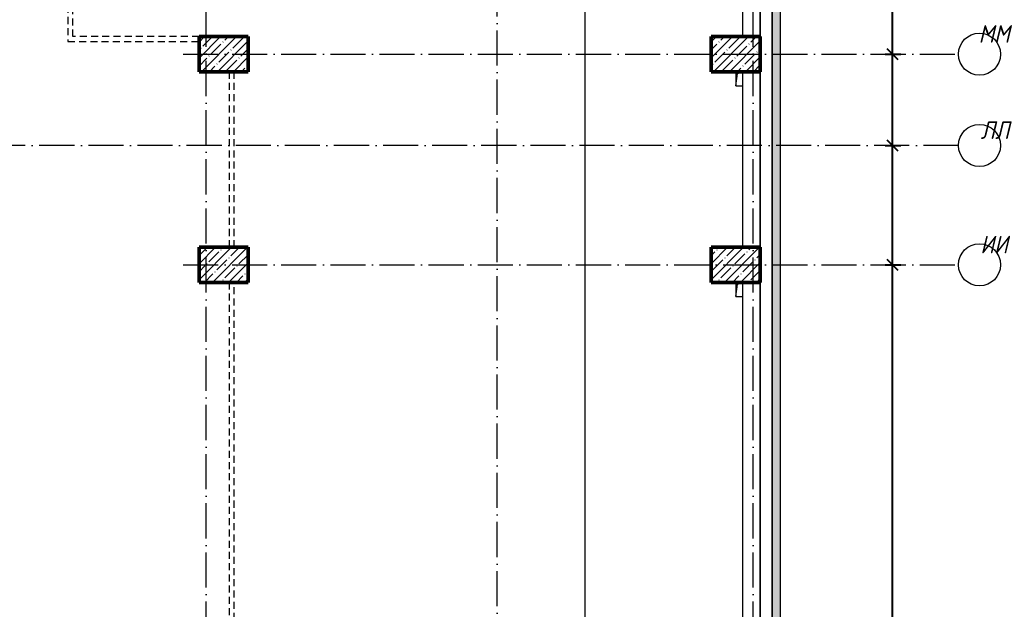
# Model space of a CAD drawing. Header units: millimetres. Extents: x -401725 to 250493, y 305116 to 802890.
# Drawn here: x 75036 to 89181, y 378380 to 386775 of the extents above; entities that cross this region are included whole.
import ezdxf

# ---------------------------------------------------------------- set-up
doc = ezdxf.new("R2010")
doc.units = ezdxf.units.MM
doc.linetypes.add('200_ШТРИХ_ш1п0_6_', pattern=[160, 100, -60])
doc.linetypes.add('50_200_ШТРИХ_1Т_ш5_п1_п1_', pattern=[700, 500, -100, 0, -100])
for name, color, linetype, lineweight in [('A-____-____-DIMS', 7, 'Continuous', 9), ('A-DETL-____-OTLN-3', 7, '200_ШТРИХ_ш1п0_6_', 9), ('A-GENM-____-OTLN', 7, 'Continuous', 9), ('A-GLAZ-____-OTLN', 7, 'Continuous', 9), ('A-WALL-____-OTLN', 7, 'Continuous', 9), ('S-COLS-____-MCUT', 7, 'Continuous', 50), ('S-COLS-____-OTLN', 7, 'Continuous', 9), ('S-GRID-____-IDEN', 7, 'Continuous', 9), ('S-GRID-____-OTLN-1', 7, '50_200_ШТРИХ_1Т_ш5_п1_п1_', 9)]:
    doc.layers.add(name, color=color, linetype=linetype, lineweight=lineweight)
doc.layers.add('A-GLAZ-____-OTLN-1', color=7, linetype='Continuous', lineweight=9, true_color=0xc0c0c0)
doc.layers.add('G-____-____-SYMB-1', color=9, linetype='Continuous', lineweight=9, true_color=0x808080)
doc.styles.add('ISOCPEUR_I', font='isocpeui.ttf', dxfattribs={"width": 0.9, "height": 2.5})
doc.styles.add('ISOCPEUR_I_9', font='isocpeui.ttf', dxfattribs={"width": 0.9, "height": 250})
doc.dimstyles.new('ISO-2_5_0_9К_БОЛЬШОЙ_ОСИ', dxfattribs={"dimscale": 304.8, "dimtxt": 248.995294, "dimasz": 0.492126, "dimexe": 0.393701, "dimexo": 0, "dimgap": 0, "dimtad": 1, "dimdec": 0, "dimzin": 0, "dimdsep": 46, "dimtxsty": 'ISOCPEUR_I', "dimblk1": 'OBLIQUE', "dimblk2": 'OBLIQUE', "dimsah": 1, "dimcen": 0.09, "dimdle": 0.393701, "dimazin": 0, "dimtfac": 1, "dimtdec": 4, "dimtix": 1, "dimtmove": 0, "dimatfit": 3, "dimfxl": 1, "dimtvp": 1, "dimtolj": 1, "dimtzin": 0, "dimarcsym": 2})

# ---------------------------------------------------------------- blocks, each defined once
blk = doc.blocks.new('BSC_Колонна _Прямоугольная - 500х700-V96-АР1_План отверстий 2 этажа в осях 1-64_Ю-ЯЯ')
at = {"layer": 'S-COLS-____-OTLN'}
h = blk.add_hatch(dxfattribs=at)
h.set_pattern_fill('FP_109', color=256, style=0, pattern_type=2)
h.set_pattern_definition([(315, (-64381.04, 93600), (114.04925, 114.04925), []), (315, (-64381.04, 93485.95), (114.04925, 114.04925), [201.613, -40.323, 3.353, -36.97])])
h.paths.add_polyline_path([(-250, 350), (-250, -350), (250, -350), (250, 350)], flags=0)
at = {"layer": 'S-COLS-____-MCUT'}
for p, q in [((250, 350), (-250, 350)), ((-250, 350), (-250, -350)), ((250, -350), (250, 350)), ((-250, -350), (250, -350))]:
    blk.add_line(p, q, dxfattribs=at)
blk = doc.blocks.new('BSC_Колонна _Прямоугольная - 500х700-V105-АР1_План отверстий 2 этажа в осях 1-64_Ю-ЯЯ')
at = {"layer": 'S-COLS-____-OTLN'}
h = blk.add_hatch(dxfattribs=at)
h.set_pattern_fill('FP_118', color=256, style=0, pattern_type=2)
h.set_pattern_definition([(315, (-64381.04, 100900), (114.04925, 114.04925), []), (315, (-64381.04, 100785.95), (114.04925, 114.04925), [201.613, -40.323, 3.353, -36.97])])
h.paths.add_polyline_path([(-250, 350), (-250, -350), (250, -350), (250, 350)], flags=0)
at = {"layer": 'S-COLS-____-MCUT'}
for p, q in [((250, 350), (-250, 350)), ((-250, 350), (-250, -350)), ((250, -350), (250, 350)), ((-250, -350), (250, -350))]:
    blk.add_line(p, q, dxfattribs=at)
blk = doc.blocks.new('BSC_Колонна _Прямоугольная - 500х700-V108-АР1_План отверстий 2 этажа в осях 1-64_Ю-ЯЯ')
at = {"layer": 'S-COLS-____-OTLN'}
h = blk.add_hatch(dxfattribs=at)
h.set_pattern_fill('FP_121', color=256, style=0, pattern_type=2)
h.set_pattern_definition([(315, (-61381.04, 93600), (114.04925, 114.04925), []), (315, (-61381.04, 93485.95), (114.04925, 114.04925), [201.613, -40.323, 3.353, -36.97])])
h.paths.add_polyline_path([(-250, 350), (-250, -350), (250, -350), (250, 350)], flags=0)
at = {"layer": 'S-COLS-____-MCUT'}
for p, q in [((250, 350), (-250, 350)), ((-250, 350), (-250, -350)), ((250, -350), (250, 350)), ((-250, -350), (250, -350))]:
    blk.add_line(p, q, dxfattribs=at)
blk = doc.blocks.new('BSC_Колонна _Прямоугольная - 500х700-V109-АР1_План отверстий 2 этажа в осях 1-64_Ю-ЯЯ')
at = {"layer": 'S-COLS-____-OTLN'}
h = blk.add_hatch(dxfattribs=at)
h.set_pattern_fill('FP_122', color=256, style=0, pattern_type=2)
h.set_pattern_definition([(315, (-61381.04, 100900), (114.04925, 114.04925), []), (315, (-61381.04, 100785.95), (114.04925, 114.04925), [201.613, -40.323, 3.353, -36.97])])
h.paths.add_polyline_path([(-250, 350), (-250, -350), (250, -350), (250, 350)], flags=0)
at = {"layer": 'S-COLS-____-MCUT'}
for p, q in [((250, 350), (-250, 350)), ((-250, 350), (-250, -350)), ((250, -350), (250, 350)), ((-250, -350), (250, -350))]:
    blk.add_line(p, q, dxfattribs=at)
blk = doc.blocks.new('AR_Отверстие прямоугольное _в плите_ - AR_Отверстие прямоугольное _в плите_-V166-АР1_План отверстий 2 этажа в осях 1-64_Ю-ЯЯ')
at = {"layer": 'A-GENM-____-OTLN'}
for p, q in [((-50, 100), (-50, -100)), ((-50, -100), (-25, 75)), ((-25, 75), (50, 100)), ((50, -100), (50, 100)), ((-50, -100), (50, -100))]:
    blk.add_line(p, q, dxfattribs=at)
blk = doc.blocks.new('AR_Отверстие прямоугольное _в плите_ - AR_Отверстие прямоугольное _в плите_-V168-АР1_План отверстий 2 этажа в осях 1-64_Ю-ЯЯ')
at = {"layer": 'A-GENM-____-OTLN'}
for p, q in [((-50, 100), (-50, -100)), ((-50, -100), (-25, 75)), ((-25, 75), (50, 100)), ((-50, -100), (50, -100))]:
    blk.add_line(p, q, dxfattribs=at)
blk = doc.blocks.new('Отлив_СКБ - Отлив витража_120_НВФ-31884153-АР1_План отверстий 2 этажа в осях 1-64_Ю-ЯЯ')
at = {"layer": 'A-GLAZ-____-OTLN-1'}
for points in [[(0, 0), (0, -2), (13700, -2), (13700, 0), (4672, 0)], [(0, -83), (0, -120), (13700, -120), (13700, -2), (0, -2), (0, -63)]]:
    blk.add_hatch(color=256, dxfattribs=at).paths.add_polyline_path(points, flags=0)
at = {"layer": 'A-GLAZ-____-OTLN'}
for p, q in [((0, 0), (13700, 0)), ((13700, -2), (0, -2)), ((0, -120), (0, -83)), ((0, -120), (13700, -120)), ((13700, -83), (13700, -120))]:
    blk.add_line(p, q, dxfattribs=at)
blk = doc.blocks.new('Ось сетки - Круг_Ø6_00__ISO-2_5_0_9K_-25732049-АР1_План отверстий 2 этажа в осях 1-64_Ю-ЯЯ')
at = {"layer": 'S-GRID-____-IDEN'}
blk.add_circle((0, 0), 3, dxfattribs=at)
blk = doc.blocks.new('_Oblique')
at = {"color": 0, "linetype": 'ByBlock', "lineweight": -2}
blk.add_line((-0.5, -0.5), (0.5, 0.5), dxfattribs=at)
blk = doc.blocks.new('*D8985')
at = {"layer": 'A-____-____-DIMS', "color": 0, "lineweight": -2, "transparency": 16777216}
for p, q in [((87475, 377066), (87475, 383406)), ((87369, 383286), (87595, 383286)), ((87369, 377186), (87595, 377186))]:
    blk.add_line(p, q, dxfattribs=at)
at = {"layer": 'Defpoints', "color": 0, "transparency": 16777216}
for p in [(87369, 383286), (87475, 383286), (87369, 377186)]:
    blk.add_point(p, dxfattribs=at)
at = {"layer": 'A-____-____-DIMS', "color": 0, "lineweight": -2, "transparency": 16777216, "xscale": 150, "yscale": 150, "zscale": 150}
for p, rotation in [((87475, 383286), 90), ((87475, 377186), 270)]:
    blk.add_blockref('_Oblique', p, dxfattribs=dict(at, rotation=rotation))
at = {"layer": 'A-____-____-DIMS', "color": 0, "transparency": 16777216, "insert": (87474, 380236), "char_height": 2.5, "width": 701.02, "attachment_point": 5, "rotation": 90, "style": 'ISOCPEUR_I'}
blk.add_mtext('\\A1;6100', dxfattribs=at)
blk = doc.blocks.new('*D8986')
at = {"layer": 'A-____-____-DIMS', "color": 0, "lineweight": -2, "transparency": 16777216}
for p, q in [((87475, 383166), (87475, 385106)), ((87369, 384986), (87595, 384986)), ((87369, 383286), (87595, 383286))]:
    blk.add_line(p, q, dxfattribs=at)
at = {"layer": 'Defpoints', "color": 0, "transparency": 16777216}
for p in [(87369, 384986), (87475, 384986), (87369, 383286)]:
    blk.add_point(p, dxfattribs=at)
at = {"layer": 'A-____-____-DIMS', "color": 0, "lineweight": -2, "transparency": 16777216, "xscale": 150, "yscale": 150, "zscale": 150}
for p, rotation in [((87475, 384986), 90), ((87475, 383286), 270)]:
    blk.add_blockref('_Oblique', p, dxfattribs=dict(at, rotation=rotation))
at = {"layer": 'A-____-____-DIMS', "color": 0, "transparency": 16777216, "insert": (87474, 384136), "char_height": 2.5, "width": 701.02, "attachment_point": 5, "rotation": 90, "style": 'ISOCPEUR_I'}
blk.add_mtext('\\A1;1700', dxfattribs=at)
blk = doc.blocks.new('*D8987')
at = {"layer": 'A-____-____-DIMS', "color": 0, "lineweight": -2, "transparency": 16777216}
for p, q in [((87475, 384866), (87475, 386406)), ((87369, 386286), (87595, 386286)), ((87369, 384986), (87595, 384986))]:
    blk.add_line(p, q, dxfattribs=at)
at = {"layer": 'Defpoints', "color": 0, "transparency": 16777216}
for p in [(87369, 386286), (87475, 386286), (87369, 384986)]:
    blk.add_point(p, dxfattribs=at)
at = {"layer": 'A-____-____-DIMS', "color": 0, "lineweight": -2, "transparency": 16777216, "xscale": 150, "yscale": 150, "zscale": 150}
for p, rotation in [((87475, 386286), 90), ((87475, 384986), 270)]:
    blk.add_blockref('_Oblique', p, dxfattribs=dict(at, rotation=rotation))
at = {"layer": 'A-____-____-DIMS', "color": 0, "transparency": 16777216, "insert": (87474, 385636), "char_height": 2.5, "width": 701.02, "attachment_point": 5, "rotation": 90, "style": 'ISOCPEUR_I'}
blk.add_mtext('\\A1;1300', dxfattribs=at)
blk = doc.blocks.new('*D8988')
at = {"layer": 'A-____-____-DIMS', "color": 0, "lineweight": -2, "transparency": 16777216}
for p, q in [((87475, 386166), (87475, 389606)), ((87369, 389486), (87595, 389486)), ((87369, 386286), (87595, 386286))]:
    blk.add_line(p, q, dxfattribs=at)
at = {"layer": 'Defpoints', "color": 0, "transparency": 16777216}
for p in [(87369, 389486), (87475, 389486), (87369, 386286)]:
    blk.add_point(p, dxfattribs=at)
at = {"layer": 'A-____-____-DIMS', "color": 0, "lineweight": -2, "transparency": 16777216, "xscale": 150, "yscale": 150, "zscale": 150}
for p, rotation in [((87475, 389486), 90), ((87475, 386286), 270)]:
    blk.add_blockref('_Oblique', p, dxfattribs=dict(at, rotation=rotation))
at = {"layer": 'A-____-____-DIMS', "color": 0, "transparency": 16777216, "insert": (87474, 387886), "char_height": 2.5, "width": 758.48, "attachment_point": 5, "rotation": 90, "style": 'ISOCPEUR_I'}
blk.add_mtext('\\A1;3200', dxfattribs=at)

msp = doc.modelspace()

# ---------------------------------------------------------------- linework, layer by layer
at = {"layer": 'A-DETL-____-OTLN-3'}
for p, q in [((75720.9187, 397055.7392), (75720.9187, 386465.7392)), ((75790.9187, 386535.7392), (75790.9187, 392331.0623)), ((75720.9187, 386465.7392), (77590.9187, 386465.7392)), ((77590.9187, 386535.7392), (75790.9187, 386535.7392)), ((78020.9187, 386035.7392), (78020.9187, 383535.7392)), ((78090.9187, 383535.7392), (78090.9187, 386035.7392)), ((78020.9187, 383035.7392), (78020.9187, 377585.7392)), ((78090.9187, 377585.7392), (78090.9187, 383035.7392))]:
    msp.add_line(p, q, dxfattribs=at)
at = {"layer": 'A-WALL-____-OTLN'}
for p, q in [((85340.9187, 386535.7392), (85340.9187, 391385.7392)), ((85590.9187, 386535.7392), (85590.9187, 391385.7392)), ((85590.9187, 391385.7392), (85590.9187, 386535.7392)), ((85340.9187, 383535.7392), (85340.9187, 386035.7392)), ((85590.9187, 383535.7392), (85590.9187, 386035.7392)), ((85590.9187, 386035.7392), (85590.9187, 383535.7392)), ((85340.9187, 377685.7392), (85340.9187, 383035.7392)), ((85590.9187, 377685.7392), (85590.9187, 383035.7392)), ((85590.9187, 383035.7392), (85590.9187, 377685.7392))]:
    msp.add_line(p, q, dxfattribs=at)
at = {"layer": 'G-____-____-SYMB-1'}
msp.add_line((83089.1187, 408593.2486), (83089.1187, 367311.0234), dxfattribs=at)
at = {"layer": 'S-GRID-____-OTLN-1'}
for p, q in [((77690.9187, 361885.7392), (77690.9187, 412797.5486)), ((81840.9187, 371421.3795), (81840.9187, 412797.5486)), ((85490.9187, 361885.7392), (85490.9187, 412797.5486)), ((77362.1831, 386285.7392), (88415.3253, 386285.7392)), ((88415.3253, 384985.7392), (-20327.8515, 384985.7392)), ((77362.1831, 383285.7392), (88415.3253, 383285.7392))]:
    msp.add_line(p, q, dxfattribs=at)

# ---------------------------------------------------------------- block references
at = {"layer": 'A-GENM-____-OTLN'}
for name, p in [('AR_Отверстие прямоугольное _в плите_ - AR_Отверстие прямоугольное _в плите_-V168-АР1_План отверстий 2 этажа в осях 1-64_Ю-ЯЯ', (85290.9187, 385935.7392)), ('AR_Отверстие прямоугольное _в плите_ - AR_Отверстие прямоугольное _в плите_-V166-АР1_План отверстий 2 этажа в осях 1-64_Ю-ЯЯ', (85290.7789, 382935.7392))]:
    msp.add_blockref(name, p, dxfattribs=at)
at = {"layer": 'A-GLAZ-____-OTLN', "rotation": 90}
msp.add_blockref('Отлив_СКБ - Отлив витража_120_НВФ-31884153-АР1_План отверстий 2 этажа в осях 1-64_Ю-ЯЯ', (85757.9187, 377685.7392), dxfattribs=at)
at = {"layer": 'S-COLS-____-OTLN', "rotation": 89.9999999999999}
for name, p in [('BSC_Колонна _Прямоугольная - 500х700-V96-АР1_План отверстий 2 этажа в осях 1-64_Ю-ЯЯ', (77940.9187, 386285.7392)), ('BSC_Колонна _Прямоугольная - 500х700-V105-АР1_План отверстий 2 этажа в осях 1-64_Ю-ЯЯ', (85240.9187, 386285.7392)), ('BSC_Колонна _Прямоугольная - 500х700-V108-АР1_План отверстий 2 этажа в осях 1-64_Ю-ЯЯ', (77940.9187, 383285.7392)), ('BSC_Колонна _Прямоугольная - 500х700-V109-АР1_План отверстий 2 этажа в осях 1-64_Ю-ЯЯ', (85240.9187, 383285.7392))]:
    msp.add_blockref(name, p, dxfattribs=at)
at = {"layer": 'S-GRID-____-IDEN', "xscale": 99.99999999999993, "yscale": 99.99999999999993, "zscale": 99.99999999999993}
for p, rotation in [((88715.3253, 386285.7392), 269.9999999999995), ((88715.3253, 384985.7392), 89.9999999999998), ((88715.3253, 383285.7392), 269.9999999999995)]:
    msp.add_blockref('Ось сетки - Круг_Ø6_00__ISO-2_5_0_9K_-25732049-АР1_План отверстий 2 этажа в осях 1-64_Ю-ЯЯ', p, dxfattribs=dict(at, rotation=rotation))

# ---------------------------------------------------------------- texts
at = {"layer": 'S-GRID-____-IDEN', "char_height": 250, "attachment_point": 1, "style": 'ISOCPEUR_I_9'}
for s, insert, width in [('ММ', (88702.9109, 386699.6253), 505.063125), ('ЛЛ', (88731.92, 385329.0687), 447.341625), ('ИИ', (88726.7609, 383699.6253), 447.341625)]:
    msp.add_mtext(s, dxfattribs=dict(at, insert=insert, width=width))

# ---------------------------------------------------------------- dimensions: what is measured, and where the dimension line sits
at = {"layer": 'A-____-____-DIMS'}
for base, p1, p2, override, picture, middle in [((87475.1602, 389485.7392), (87369.0942, 386285.7392), (87369.0942, 389485.7392), {"dimpost": '<>', "dimfxl": 3200}, '*D8988', (87473.9102, 387885.7392)), ((87475.1602, 386285.7392), (87369.0942, 384985.7392), (87369.0942, 386285.7392), {"dimpost": '<>', "dimfxl": 1300}, '*D8987', (87473.9102, 385635.7392)), ((87475.1602, 384985.7392), (87369.0942, 383285.7392), (87369.0942, 384985.7392), {"dimpost": '<>', "dimfxl": 1700}, '*D8986', (87473.8941, 384135.7392)), ((87475.1602, 383285.7392), (87369.0942, 377185.7392), (87369.0942, 383285.7392), {"dimpost": '<>', "dimfxl": 6100}, '*D8985', (87473.9102, 380235.7392))]:
    dim = msp.add_linear_dim(base=base, p1=p1, p2=p2, angle=90, dimstyle='ISO-2_5_0_9К_БОЛЬШОЙ_ОСИ', override=override, dxfattribs=at)
    dim.commit()
    dim.dimension.update_dxf_attribs({"geometry": picture, "text_midpoint": middle})

doc.saveas('drawing.dxf')
